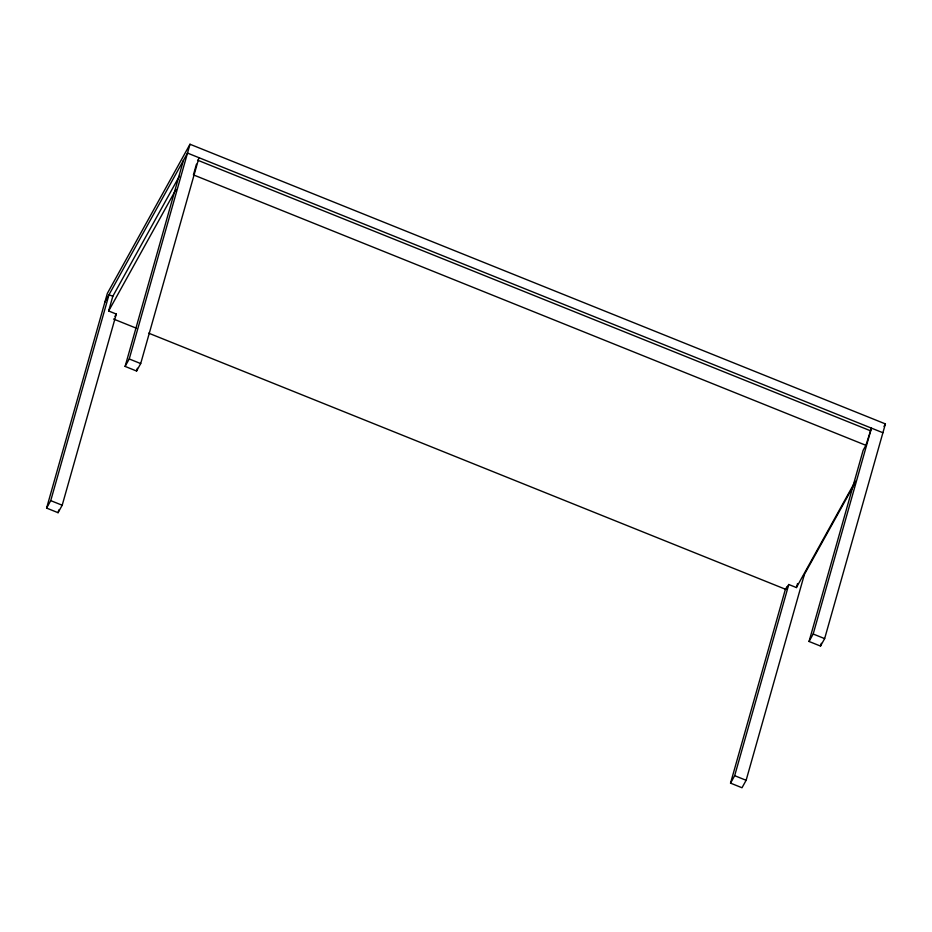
<?xml version="1.0" encoding="UTF-8"?>
<svg xmlns="http://www.w3.org/2000/svg" width="932" height="932" viewBox="0 0 932 932"><rect width="100%" height="100%" fill="white"/><g stroke="black" fill="none" stroke-linecap="round" stroke-linejoin="round"><path stroke-width="1.4" d="M179.468 175.997L112.819 296.283L108.648 310.985L116.29 314.061L62.199 505.237L58.064 512.693L46.6 508.091L107.355 293.382L190 144.25L885.4 423.909L824.645 638.618L820.51 646.074L809.046 641.472L863.149 450.284L865.898 445.321L871.443 428.126L813.182 634.016L809.046 641.472M46.6 508.091L50.736 500.635L108.997 294.745L112.819 296.283M58.064 512.693L58.856 509.897M198.959 157.694L140.697 363.573L136.573 371.029L125.109 366.416L183.371 160.537M125.109 366.416L129.245 358.96L190 144.25M136.573 371.029L137.365 368.245M196.454 164.183L193.425 174.878L865.898 445.321M804.398 574.403L746.136 780.294L742 787.75L730.537 783.136L785.629 588.453M148.642 333.155L786.014 589.467L786.771 586.799M730.537 783.136L734.672 775.68L788.775 584.504L796.417 587.568L855.355 481.215M796.417 587.568L797.547 583.56M820.51 646.074L821.302 643.278M104.862 302.201L187.495 153.081L882.907 432.739M108.648 310.985L176.008 189.441M114.916 316.542L116.29 314.061M786.014 589.467L788.775 584.504M884.002 426.437L885.4 423.909M803.023 576.885L854.213 484.512M197.584 160.176L870.069 430.607M113.541 319.035L136.491 328.262M129.245 358.96L140.697 363.573M813.182 634.016L824.645 638.618M50.736 500.635L62.199 505.237M734.672 775.68L746.136 780.294"/></g></svg>
